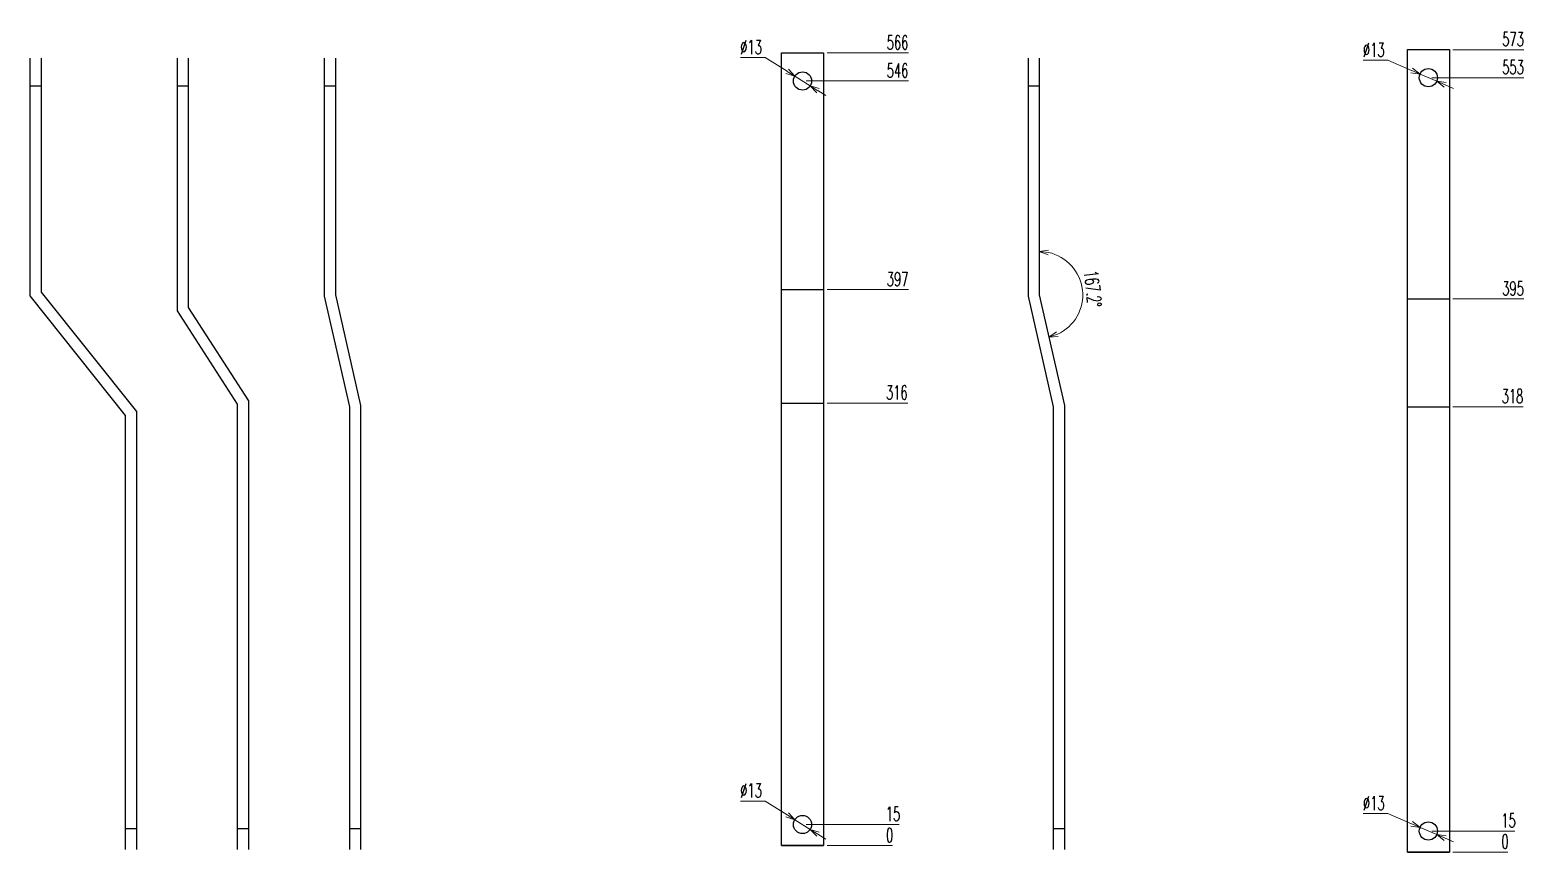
# Model space of a CAD drawing. Header units: millimetres. Extents: x 173893 to 258446, y -176540 to -123824.
# Drawn here: x 196454 to 197524, y -132936 to -132349 of the extents above; entities that cross this region are included whole.
import ezdxf

# ---------------------------------------------------------------- set-up
doc = ezdxf.new("R2010")
doc.units = ezdxf.units.MM
doc.header["$LTSCALE"] = 3
doc.layers.add('@.DM. NÉT CHÍNH', color=7, linetype='Continuous')
doc.layers.add('@.VISIBLE', color=7, linetype='Continuous')
doc.styles.add('Ann_w01', font='romans.shx', dxfattribs={"width": 0.6, "bigfont": 'chineset.shx'})
doc.dimstyles.new('Dim 01_SC05', dxfattribs={"dimscale": 5, "dimtxt": 2, "dimasz": 1.3, "dimexe": 0.5, "dimexo": 0.5, "dimgap": 0.5, "dimtad": 1, "dimtoh": 1, "dimdec": 1, "dimzin": 12, "dimdsep": 46, "dimtxsty": 'Ann_w01', "dimblk": 'OPEN30', "dimcen": 1.5, "dimclrd": 6, "dimclre": 6, "dimclrt": 3, "dimadec": 1, "dimazin": 3, "dimtm": 1e-09, "dimtfac": 1, "dimtdec": 1, "dimtmove": 0, "dimatfit": 3, "dimldrblk": 'OPEN30', "dimfxl": 1, "dimtolj": 1, "dimlwd": 20, "dimlwe": 20, "dimarcsym": 0})

# ---------------------------------------------------------------- blocks, each defined once
blk = doc.blocks.new('*D2268')
at = {"layer": '@.VISIBLE', "color": 6, "lineweight": 20, "transparency": 16777216}
blk.add_line((197023.3, -132931.1), (197069.9, -132931.1), dxfattribs=at)
at = {"layer": 'Defpoints', "color": 0, "transparency": 16777216}
for p in [(197005.8, -132931.1), (197020.8, -132931.1), (197063.4, -132931.1)]:
    blk.add_point(p, dxfattribs=at)
at = {"layer": '@.VISIBLE', "color": 3, "transparency": 16777216, "insert": (197067.9, -132923.6), "char_height": 10, "attachment_point": 5, "style": 'Ann_w01'}
blk.add_mtext('\\A1;0', dxfattribs=at)
blk = doc.blocks.new('_Open30')
at = {"color": 0, "linetype": 'ByBlock', "lineweight": -2}
for p, q in [((-1, 0.27), (0, 0)), ((0, 0), (-1, -0.27)), ((0, 0), (-1, 0))]:
    blk.add_line(p, q, dxfattribs=at)
blk = doc.blocks.new('*D2269')
at = {"layer": '@.VISIBLE', "color": 6, "lineweight": 20, "transparency": 16777216}
blk.add_line((197008.3, -132916.1), (197074.7, -132916.1), dxfattribs=at)
at = {"layer": 'Defpoints', "color": 0, "transparency": 16777216}
for p in [(197005.8, -132916.1), (197063.4, -132916.1), (197005.8, -132931.1)]:
    blk.add_point(p, dxfattribs=at)
at = {"layer": '@.VISIBLE', "color": 3, "transparency": 16777216, "insert": (197070.3, -132908.6), "char_height": 10, "attachment_point": 5, "style": 'Ann_w01'}
blk.add_mtext('\\A1;15', dxfattribs=at)
blk = doc.blocks.new('*D2270')
at = {"layer": '@.VISIBLE', "color": 6, "lineweight": 20, "transparency": 16777216}
blk.add_line((197023.3, -132615.1), (197080.9, -132615.1), dxfattribs=at)
at = {"layer": 'Defpoints', "color": 0, "transparency": 16777216}
for p in [(197020.8, -132615.1), (197062.9, -132615.1), (197005.8, -132931.1)]:
    blk.add_point(p, dxfattribs=at)
at = {"layer": '@.VISIBLE', "color": 3, "transparency": 16777216, "insert": (197073.1, -132607.6), "char_height": 10, "attachment_point": 5, "style": 'Ann_w01'}
blk.add_mtext('\\A1;316', dxfattribs=at)
blk = doc.blocks.new('*D2271')
at = {"layer": '@.VISIBLE', "color": 6, "lineweight": 20, "transparency": 16777216}
blk.add_line((197023.3, -132534.1), (197081.3, -132534.1), dxfattribs=at)
at = {"layer": 'Defpoints', "color": 0, "transparency": 16777216}
for p in [(197020.8, -132534.1), (197063.4, -132534.1), (197005.8, -132931.1)]:
    blk.add_point(p, dxfattribs=at)
at = {"layer": '@.VISIBLE', "color": 3, "transparency": 16777216, "insert": (197073.6, -132526.6), "char_height": 10, "attachment_point": 5, "style": 'Ann_w01'}
blk.add_mtext('\\A1;397', dxfattribs=at)
blk = doc.blocks.new('*D2272')
at = {"layer": '@.VISIBLE', "color": 6, "lineweight": 20, "transparency": 16777216}
blk.add_line((197008.3, -132385.1), (197081.3, -132385.1), dxfattribs=at)
at = {"layer": 'Defpoints', "color": 0, "transparency": 16777216}
for p in [(197005.8, -132385.1), (197063.4, -132385.1), (197005.8, -132931.1)]:
    blk.add_point(p, dxfattribs=at)
at = {"layer": '@.VISIBLE', "color": 3, "transparency": 16777216, "insert": (197073.6, -132377.6), "char_height": 10, "attachment_point": 5, "style": 'Ann_w01'}
blk.add_mtext('\\A1;546', dxfattribs=at)
blk = doc.blocks.new('*D2273')
at = {"layer": '@.VISIBLE', "color": 6, "lineweight": 20, "transparency": 16777216}
blk.add_line((197023.3, -132365.1), (197081.3, -132365.1), dxfattribs=at)
at = {"layer": 'Defpoints', "color": 0, "transparency": 16777216}
for p in [(197020.8, -132365.1), (197063.4, -132365.1), (197005.8, -132931.1)]:
    blk.add_point(p, dxfattribs=at)
at = {"layer": '@.VISIBLE', "color": 3, "transparency": 16777216, "insert": (197073.6, -132357.6), "char_height": 10, "attachment_point": 5, "style": 'Ann_w01'}
blk.add_mtext('\\A1;566', dxfattribs=at)
blk = doc.blocks.new('*D2274')
at = {"layer": '@.VISIBLE', "color": 6, "lineweight": 20, "transparency": 16777216}
for p, q in [((196961.5, -132368.4), (196979.1, -132368.4)), ((196979.1, -132368.4), (196994.8, -132378.2)), ((197011.3, -132388.6), (197000.3, -132381.7)), ((197016.8, -132392), (197022.3, -132395.5))]:
    blk.add_line(p, q, dxfattribs=at)
at = {"layer": 'Defpoints', "color": 0, "transparency": 16777216}
for p in [(197000.3, -132381.7), (197011.3, -132388.6)]:
    blk.add_point(p, dxfattribs=at)
at = {"layer": '@.VISIBLE', "color": 6, "lineweight": 20, "transparency": 16777216, "xscale": 6.5, "yscale": 6.5, "zscale": 6.5}
for p, rotation in [((197000.3, -132381.7), 327.8702347936966), ((197011.3, -132388.6), 147.8702347936966)]:
    blk.add_blockref('_Open30', p, dxfattribs=dict(at, rotation=rotation))
at = {"layer": '@.VISIBLE', "color": 3, "transparency": 16777216, "insert": (196969, -132360.9), "char_height": 10, "attachment_point": 5, "style": 'Ann_w01'}
blk.add_mtext('\\A1;∅13', dxfattribs=at)
blk = doc.blocks.new('*D2275')
at = {"layer": '@.VISIBLE', "color": 6, "lineweight": 20, "transparency": 16777216}
for p, q in [((196961.5, -132899.4), (196979.1, -132899.4)), ((196979.1, -132899.4), (196994.8, -132909.2)), ((197011.3, -132919.6), (197000.3, -132912.7)), ((197016.8, -132923), (197022.3, -132926.5))]:
    blk.add_line(p, q, dxfattribs=at)
at = {"layer": 'Defpoints', "color": 0, "transparency": 16777216}
for p in [(197000.3, -132912.7), (197011.3, -132919.6)]:
    blk.add_point(p, dxfattribs=at)
at = {"layer": '@.VISIBLE', "color": 6, "lineweight": 20, "transparency": 16777216, "xscale": 6.5, "yscale": 6.5, "zscale": 6.5}
for p, rotation in [((197000.3, -132912.7), 327.870234793982), ((197011.3, -132919.6), 147.870234793982)]:
    blk.add_blockref('_Open30', p, dxfattribs=dict(at, rotation=rotation))
at = {"layer": '@.VISIBLE', "color": 3, "transparency": 16777216, "insert": (196969, -132891.9), "char_height": 10, "attachment_point": 5, "style": 'Ann_w01'}
blk.add_mtext('\\A1;∅13', dxfattribs=at)
blk = doc.blocks.new('*D2276')
at = {"layer": '@.VISIBLE', "color": 6, "lineweight": 20, "transparency": 16777216}
blk.add_line((197470.1, -132935.8), (197509.3, -132935.8), dxfattribs=at)
at = {"layer": 'Defpoints', "color": 0, "transparency": 16777216}
for p in [(197452.6, -132935.8), (197467.6, -132935.8), (197502.8, -132935.8)]:
    blk.add_point(p, dxfattribs=at)
at = {"layer": '@.VISIBLE', "color": 3, "transparency": 16777216, "insert": (197507.3, -132928.3), "char_height": 10, "attachment_point": 5, "style": 'Ann_w01'}
blk.add_mtext('\\A1;0', dxfattribs=at)
blk = doc.blocks.new('*D2277')
at = {"layer": '@.DM. NÉT CHÍNH', "color": 6, "linetype": 'Continuous', "lineweight": 20, "transparency": 16777216}
blk.add_line((197455.1, -132920.8), (197514.2, -132920.8), dxfattribs=at)
at = {"layer": 'Defpoints', "color": 0, "linetype": 'Continuous', "transparency": 16777216}
for p in [(197452.6, -132920.8), (197502.8, -132920.8), (197452.6, -132935.8)]:
    blk.add_point(p, dxfattribs=at)
at = {"layer": '@.DM. NÉT CHÍNH', "color": 3, "linetype": 'Continuous', "transparency": 16777216, "insert": (197509.8, -132913.3), "char_height": 10, "attachment_point": 5, "style": 'Ann_w01'}
blk.add_mtext('\\A1;15', dxfattribs=at)
blk = doc.blocks.new('*D2278')
at = {"layer": '@.DM. NÉT CHÍNH', "color": 6, "linetype": 'Continuous', "lineweight": 20, "transparency": 16777216}
blk.add_line((197470.1, -132617.8), (197520.3, -132617.8), dxfattribs=at)
at = {"layer": 'Defpoints', "color": 0, "linetype": 'Continuous', "transparency": 16777216}
for p in [(197467.6, -132617.8), (197502.4, -132617.8), (197452.6, -132935.8)]:
    blk.add_point(p, dxfattribs=at)
at = {"layer": '@.DM. NÉT CHÍNH', "color": 3, "linetype": 'Continuous', "transparency": 16777216, "insert": (197512.6, -132610.3), "char_height": 10, "attachment_point": 5, "style": 'Ann_w01'}
blk.add_mtext('\\A1;318', dxfattribs=at)
blk = doc.blocks.new('*D2279')
at = {"layer": '@.DM. NÉT CHÍNH', "color": 6, "linetype": 'Continuous', "lineweight": 20, "transparency": 16777216}
blk.add_line((197470.1, -132540.8), (197520.8, -132540.8), dxfattribs=at)
at = {"layer": 'Defpoints', "color": 0, "linetype": 'Continuous', "transparency": 16777216}
for p in [(197467.6, -132540.8), (197502.8, -132540.8), (197452.6, -132935.8)]:
    blk.add_point(p, dxfattribs=at)
at = {"layer": '@.DM. NÉT CHÍNH', "color": 3, "linetype": 'Continuous', "transparency": 16777216, "insert": (197513, -132533.3), "char_height": 10, "attachment_point": 5, "style": 'Ann_w01'}
blk.add_mtext('\\A1;395', dxfattribs=at)
blk = doc.blocks.new('*D2280')
at = {"layer": '@.DM. NÉT CHÍNH', "color": 6, "linetype": 'Continuous', "lineweight": 20, "transparency": 16777216}
blk.add_line((197455.1, -132382.8), (197520.8, -132382.8), dxfattribs=at)
at = {"layer": 'Defpoints', "color": 0, "linetype": 'Continuous', "transparency": 16777216}
for p in [(197452.6, -132382.8), (197502.8, -132382.8), (197452.6, -132935.8)]:
    blk.add_point(p, dxfattribs=at)
at = {"layer": '@.DM. NÉT CHÍNH', "color": 3, "linetype": 'Continuous', "transparency": 16777216, "insert": (197513, -132375.3), "char_height": 10, "attachment_point": 5, "style": 'Ann_w01'}
blk.add_mtext('\\A1;553', dxfattribs=at)
blk = doc.blocks.new('*D2281')
at = {"layer": '@.DM. NÉT CHÍNH', "color": 6, "linetype": 'Continuous', "lineweight": 20, "transparency": 16777216}
blk.add_line((197470.1, -132362.8), (197520.8, -132362.8), dxfattribs=at)
at = {"layer": 'Defpoints', "color": 0, "linetype": 'Continuous', "transparency": 16777216}
for p in [(197467.6, -132362.8), (197502.8, -132362.8), (197452.6, -132935.8)]:
    blk.add_point(p, dxfattribs=at)
at = {"layer": '@.DM. NÉT CHÍNH', "color": 3, "linetype": 'Continuous', "transparency": 16777216, "insert": (197513, -132355.3), "char_height": 10, "attachment_point": 5, "style": 'Ann_w01'}
blk.add_mtext('\\A1;573', dxfattribs=at)
blk = doc.blocks.new('*D2282')
at = {"layer": '@.VISIBLE', "color": 6, "lineweight": 20, "transparency": 16777216}
for p, q in [((197406, -132370.3), (197423.6, -132370.3)), ((197423.6, -132370.3), (197440.6, -132377.6)), ((197458.5, -132385.3), (197446.6, -132380.2)), ((197464.5, -132387.9), (197470.5, -132390.5))]:
    blk.add_line(p, q, dxfattribs=at)
at = {"layer": 'Defpoints', "color": 0, "transparency": 16777216}
for p in [(197446.6, -132380.2), (197458.5, -132385.3)]:
    blk.add_point(p, dxfattribs=at)
at = {"layer": '@.VISIBLE', "color": 6, "lineweight": 20, "transparency": 16777216, "xscale": 6.5, "yscale": 6.5, "zscale": 6.5}
for p, rotation in [((197446.6, -132380.2), 336.6724499478326), ((197458.5, -132385.3), 156.6724499478326)]:
    blk.add_blockref('_Open30', p, dxfattribs=dict(at, rotation=rotation))
at = {"layer": '@.VISIBLE', "color": 3, "transparency": 16777216, "insert": (197413.6, -132362.8), "char_height": 10, "attachment_point": 5, "style": 'Ann_w01'}
blk.add_mtext('\\A1;∅13', dxfattribs=at)
blk = doc.blocks.new('*D2283')
at = {"layer": '@.VISIBLE', "color": 6, "lineweight": 20, "transparency": 16777216}
for p, q in [((197406, -132908.3), (197423.6, -132908.3)), ((197423.6, -132908.3), (197440.6, -132915.6)), ((197458.5, -132923.3), (197446.6, -132918.2)), ((197464.5, -132925.9), (197470.5, -132928.5))]:
    blk.add_line(p, q, dxfattribs=at)
at = {"layer": 'Defpoints', "color": 0, "transparency": 16777216}
for p in [(197446.6, -132918.2), (197458.5, -132923.3)]:
    blk.add_point(p, dxfattribs=at)
at = {"layer": '@.VISIBLE', "color": 6, "lineweight": 20, "transparency": 16777216, "xscale": 6.5, "yscale": 6.5, "zscale": 6.5}
for p, rotation in [((197446.6, -132918.2), 336.6724499479828), ((197458.5, -132923.3), 156.6724499479828)]:
    blk.add_blockref('_Open30', p, dxfattribs=dict(at, rotation=rotation))
at = {"layer": '@.VISIBLE', "color": 3, "transparency": 16777216, "insert": (197413.6, -132900.8), "char_height": 10, "attachment_point": 5, "style": 'Ann_w01'}
blk.add_mtext('\\A1;∅13', dxfattribs=at)
blk = doc.blocks.new('*D4122')
at = {"layer": '@.DM. NÉT CHÍNH', "color": 6, "linetype": 'Continuous', "lineweight": 20, "transparency": 16777216}
blk.add_arc((197174.8, -132537.9), 31, 294.8489, 77.9713, dxfattribs=at)
at = {"layer": 'Defpoints', "color": 0, "linetype": 'Continuous', "transparency": 16777216}
for p in [(197174.8, -132368.9), (197174.8, -132537.9), (197174.8, -132537.9), (197203.6, -132549.2), (197192.8, -132617)]:
    blk.add_point(p, dxfattribs=at)
at = {"layer": '@.DM. NÉT CHÍNH', "color": 6, "linetype": 'Continuous', "lineweight": 20, "transparency": 16777216, "xscale": 6.5, "yscale": 6.5, "zscale": 6.5}
for p, rotation in [((197174.8, -132506.9), 173.9856390930076), ((197181.6, -132568.1), 198.8345650345111)]:
    blk.add_blockref('_Open30', p, dxfattribs=dict(at, rotation=rotation))
at = {"layer": '@.DM. NÉT CHÍNH', "color": 3, "linetype": 'Continuous', "transparency": 16777216, "insert": (197213, -132533.6), "char_height": 10, "attachment_point": 5, "rotation": 276.4101, "style": 'Ann_w01'}
blk.add_mtext('\\A1;167.2°', dxfattribs=at)

msp = doc.modelspace()

# ---------------------------------------------------------------- linework, layer by layer
at = {"layer": '@.DM. NÉT CHÍNH', "linetype": 'Continuous'}
for p, q in [((196462.24, -132388.87), (196454.24, -132388.87)), ((196567.24, -132388.87), (196559.24, -132388.87)), ((196672.24, -132388.87), (196664.24, -132388.87)), ((197174.76, -132388.87), (197166.76, -132388.87)), ((196522.24, -132918.87), (196530.24, -132918.87)), ((196602.24, -132918.87), (196610.24, -132918.87)), ((196682.24, -132918.87), (196690.24, -132918.87)), ((197184.76, -132918.87), (197192.76, -132918.87))]:
    msp.add_line(p, q, dxfattribs=at)
at = {"layer": '@.VISIBLE', "color": 1}
msp.add_line((196990.77, -132931.11), (197020.77, -132931.11), dxfattribs=at)
at = {"layer": '@.VISIBLE', "color": 2}
msp.add_line((197437.57, -132935.76), (197467.57, -132935.76), dxfattribs=at)
at = {"layer": '@.VISIBLE', "color": 1}
for points in [[(196990.77, -132931.11), (196990.77, -132365.11), (197020.77, -132365.11), (197020.77, -132931.11)], [(196990.77, -132931.11), (196990.77, -132534.11), (197020.77, -132534.11), (197020.77, -132931.11)], [(196990.77, -132931.11), (196990.77, -132615.11), (197020.77, -132615.11), (197020.77, -132931.11)]]:
    msp.add_lwpolyline(points, close=True, dxfattribs=at)
at = {"layer": '@.VISIBLE', "color": 2}
for points in [[(197437.57, -132935.76), (197437.57, -132362.76), (197467.57, -132362.76), (197467.57, -132935.76)], [(197437.57, -132935.76), (197437.57, -132540.76), (197467.57, -132540.76), (197467.57, -132935.76)], [(197437.57, -132935.76), (197437.57, -132617.76), (197467.57, -132617.76), (197467.57, -132935.76)]]:
    msp.add_lwpolyline(points, close=True, dxfattribs=at)
at = {"layer": '@.VISIBLE', "color": 4}
for points in [[(196454.24, -132368.87), (196454.24, -132538.67), (196522.24, -132623.9), (196522.24, -132933.87)], [(196462.24, -132368.87), (196462.24, -132535.87), (196530.24, -132621.1), (196530.24, -132933.87)]]:
    msp.add_lwpolyline(points, dxfattribs=at)
at = {"layer": '@.VISIBLE', "color": 2}
for points in [[(196559.24, -132368.87), (196559.24, -132549.27), (196602.24, -132615.88), (196602.24, -132933.87)], [(196567.24, -132368.87), (196567.24, -132546.91), (196610.24, -132613.53), (196610.24, -132933.87)]]:
    msp.add_lwpolyline(points, dxfattribs=at)
at = {"layer": '@.VISIBLE', "color": 1}
for points in [[(196664.24, -132368.87), (196664.24, -132538.77), (196682.24, -132617.87), (196682.24, -132933.87)], [(196672.24, -132368.87), (196672.24, -132537.87), (196690.24, -132616.97), (196690.24, -132933.87)], [(197166.76, -132368.87), (197166.76, -132538.77), (197184.76, -132617.87), (197184.76, -132933.87)], [(197174.76, -132368.87), (197174.76, -132537.87), (197192.76, -132616.97), (197192.76, -132933.87)]]:
    msp.add_lwpolyline(points, dxfattribs=at)
for centre in [(197005.77, -132385.11), (197005.77, -132916.11)]:
    msp.add_circle(centre, 6.5, dxfattribs=at)
at = {"layer": '@.VISIBLE', "color": 2}
for centre in [(197452.57, -132382.76), (197452.57, -132920.76)]:
    msp.add_circle(centre, 6.5, dxfattribs=at)

# ---------------------------------------------------------------- dimensions: what is measured, and where the dimension line sits
at = {"layer": '@.DM. NÉT CHÍNH', "linetype": 'Continuous'}
for feature_location, offset, picture, middle in [((197467.57, -132362.76), (35.27, 0), '*D2281', (197513.05, -132355.26)), ((197452.57, -132382.76), (50.27, 0), '*D2280', (197513.05, -132375.26)), ((197467.57, -132540.76), (35.27, 0), '*D2279', (197513.05, -132533.26)), ((197467.57, -132617.76), (34.84, 0), '*D2278', (197512.62, -132610.26)), ((197452.57, -132920.76), (50.27, 0), '*D2277', (197509.76, -132913.26))]:
    dim = msp.add_ordinate_dim(feature_location=feature_location, offset=offset, dtype=0, origin=(197452.57, -132935.76), dimstyle='Dim 01_SC05', dxfattribs=at)
    dim.commit()
    dim.dimension.update_dxf_attribs({"geometry": picture, "text_midpoint": middle})
dim = msp.add_angular_dim_2l(base=(197203.63, -132549.22), line1=((197174.76, -132537.87), (197192.76, -132616.97)), line2=((197174.76, -132368.87), (197174.76, -132537.87)), dimstyle='Dim 01_SC05', dxfattribs=at)
dim.commit()
dim.dimension.update_dxf_attribs({"geometry": '*D4122', "text_midpoint": (197213.03, -132533.57)})
at = {"layer": '@.VISIBLE', "color": 1}
for p1, p2, picture, middle in [((197011.27, -132388.57), (197000.27, -132381.65), '*D2274', (196969.02, -132368.36)), ((197011.27, -132919.57), (197000.27, -132912.65), '*D2275', (196969.02, -132899.36))]:
    dim = msp.add_diameter_dim_2p(p1=p1, p2=p2, dimstyle='Dim 01_SC05', dxfattribs=at)
    dim.commit()
    dim.dimension.update_dxf_attribs({"geometry": picture, "text_midpoint": middle, "dimtype": 163})
for feature_location, offset, origin, picture, middle in [((197020.77, -132365.11), (42.59, 0), (197005.77, -132931.11), '*D2273', (197073.57, -132357.61)), ((197005.77, -132385.11), (57.59, 0), (197005.77, -132931.11), '*D2272', (197073.57, -132377.61)), ((197020.77, -132534.11), (42.59, 0), (197005.77, -132931.11), '*D2271', (197073.57, -132526.61)), ((197020.77, -132615.11), (42.16, 0), (197005.77, -132931.11), '*D2270', (197073.14, -132607.61)), ((197005.77, -132916.11), (57.59, 0), (197005.77, -132931.11), '*D2269', (197070.29, -132908.61)), ((197020.77002391, -132931.10911824), (42.58706455, 0), (197005.77002391, -132931.10911824), '*D2268', (197067.85708846, -132923.60911824))]:
    dim = msp.add_ordinate_dim(feature_location=feature_location, offset=offset, dtype=0, origin=origin, dimstyle='Dim 01_SC05', dxfattribs=at)
    dim.commit()
    dim.dimension.update_dxf_attribs({"geometry": picture, "text_midpoint": middle})
at = {"layer": '@.VISIBLE', "color": 2}
for p1, p2, picture, middle in [((197458.53, -132385.33), (197446.6, -132380.19), '*D2282', (197413.57, -132370.29)), ((197458.53, -132923.33), (197446.6, -132918.19), '*D2283', (197413.57, -132908.29))]:
    dim = msp.add_diameter_dim_2p(p1=p1, p2=p2, dimstyle='Dim 01_SC05', dxfattribs=at)
    dim.commit()
    dim.dimension.update_dxf_attribs({"geometry": picture, "text_midpoint": middle, "dimtype": 163})
dim = msp.add_ordinate_dim(feature_location=(197467.56509514, -132935.75906731), offset=(35.26945492, 0), dtype=0, origin=(197452.56509514, -132935.75906731), dimstyle='Dim 01_SC05', dxfattribs=at)
dim.commit()
dim.dimension.update_dxf_attribs({"geometry": '*D2276', "text_midpoint": (197507.33455006, -132928.25906731)})

doc.saveas('drawing.dxf')
